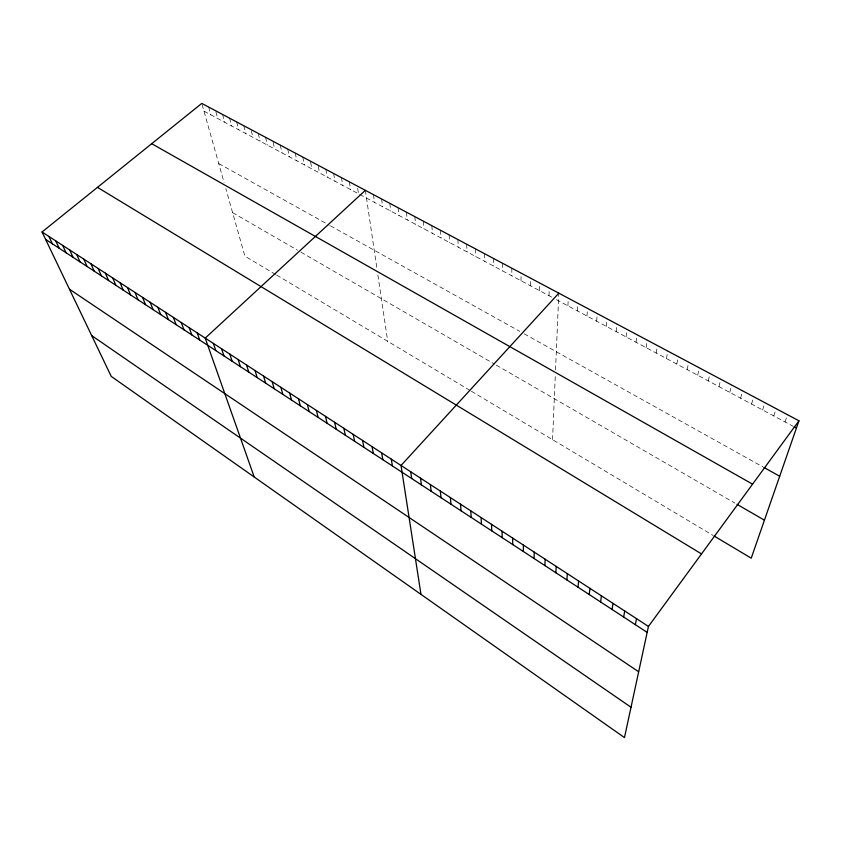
<?xml version="1.0" encoding="UTF-8"?>
<svg xmlns="http://www.w3.org/2000/svg" width="841" height="841" viewBox="0 0 841 841"><rect width="100%" height="100%" fill="white"/><g stroke="black" fill="none" stroke-linecap="round" stroke-linejoin="round"><path stroke-width="0.63" stroke-dasharray="4.21 3.15" d="M521.031 280.747L521.052 273.094M530.282 285.698L530.377 278.056M539.607 290.681L539.775 283.049M549.005 295.717L549.257 288.085M552.548 439.654L555.281 375.843M555.533 369.945L558.76 294.434M567.906 305.819L568.306 298.208M577.399 310.897L577.883 303.296M586.976 316.016L587.544 308.437M596.626 321.178L597.278 313.609M606.361 326.382L607.086 318.823M616.169 331.638L616.989 324.09M626.061 336.926L626.976 329.388M636.038 342.266L637.036 334.739M646.109 347.648L647.192 340.132M656.253 353.073L657.431 345.577M666.482 358.55L667.754 351.065M676.805 364.069L678.172 356.605M687.213 369.63L688.674 362.187M697.715 375.244L699.27 367.822M708.301 380.91L709.962 373.499M718.981 386.629L720.748 379.228M729.757 392.39L731.617 385.01M740.627 398.203L742.592 390.844M751.591 404.069L753.662 396.731M762.65 409.977L764.837 402.66M773.815 415.948L776.106 408.652M785.073 421.972L787.481 414.697M203.964 111.159L358.529 193.829L357.32 186.071M359.664 194.439L552.169 297.399M556.385 299.659L793.021 426.229M218.755 163.564L329.441 225.262M330.481 225.851L519.833 331.396M524.195 333.824L762.776 466.818M232.6 212.647L297.577 250.219M300.941 252.163L494.308 363.985M496.327 365.141L734.876 503.097M275.638 274.481L244.878 256.137L225.84 188.678M276.678 275.102L470.287 390.592M471.359 391.233L713.252 535.517M202.092 104.515L224.095 182.518M208.663 107.059L210.807 114.828M215.895 111.853L217.703 118.507M222.581 114.46L224.642 122.218M229.614 118.203L231.632 125.961M236.689 121.966L238.676 129.724M243.827 125.751L245.761 133.519M251.28 130.681L252.91 137.335M258.25 133.414L260.1 141.183M265.535 137.293L267.343 145.062M273.136 142.308L274.639 148.962M280.274 145.125L281.987 152.894M287.727 149.088L289.388 156.857M295.233 153.073L296.852 160.841M302.792 157.099L304.358 164.857M310.623 162.25L311.927 168.904M318.297 166.329L319.548 172.983M325.814 169.325L327.233 177.094M333.604 173.467L334.97 181.236M341.446 177.64L342.76 185.398M349.351 181.845L350.613 189.603M365.351 190.339L376.999 268.983M377.893 275.07L387.712 341.33M373.436 194.639L374.529 202.387M381.593 198.97L382.623 206.718M389.804 203.333L390.781 211.08M398.077 207.738L398.991 215.475M406.424 212.174L407.275 219.911M414.823 216.642L415.622 224.368M423.296 221.141L424.032 228.868M431.832 225.682L432.505 233.399M440.442 230.255L441.052 237.971M449.115 234.86L449.651 242.576M457.851 239.506L458.334 247.212M466.671 244.195L467.081 251.89M475.554 248.915L475.89 256.6M484.5 253.667L484.773 261.362M493.53 258.471L493.73 266.145M502.634 263.307L502.76 270.97M511.801 268.184L511.864 275.848"/><path stroke-width="1.26" d="M523.354 551.507L523.396 545.084M534.077 558.519L534.224 552.117M544.905 565.583L545.157 559.233M555.838 572.732L556.195 566.413M566.876 579.933L567.339 573.657M578.009 587.218L578.587 580.973M589.257 594.566L589.951 588.364M600.621 601.977L601.42 595.827M612.09 609.473L613.005 603.365M623.665 617.042L624.705 610.976M635.365 624.674L636.521 618.661M798.95 420.794L648.453 626.419L624.474 737.599L111.243 376.39L42.05 231.979L201.777 103.401L798.95 420.794L751.234 558.172L714.261 536.116M558.813 293.162L401.031 465.483L420.973 594.377M365.351 190.339L205.215 338.114L254.224 477.015M794.156 426.829L796.427 428.048M763.828 467.407L779.691 476.248M151.716 143.695L752.579 484.164M737.052 504.348L764.427 520.18M97.482 187.364L701.52 553.914M42.05 231.979L648.453 626.419M45.603 239.391L647.171 632.39M69.477 289.23L638.676 671.78M91.69 335.58L631.023 707.249M48.873 236.426L52.384 243.827M55.748 240.894L59.227 248.295M62.676 245.404L66.113 252.794M69.666 249.945L73.062 257.335M76.699 254.518L80.053 261.898M83.795 259.133L87.107 266.513M90.933 263.78L94.213 271.149M98.134 268.468L101.372 275.827M105.398 273.188L108.584 280.537M112.715 277.95L115.858 285.288M120.084 282.744L123.185 290.082M127.517 287.58L130.576 294.907M135.012 292.447L138.019 299.764M142.56 297.357L145.514 304.673M150.171 302.308L153.083 309.614M157.845 307.301L160.705 314.597M165.582 312.337L168.389 319.612M173.383 317.404L176.137 324.679M181.246 322.524L183.948 329.777M189.172 327.675L191.822 334.918M197.162 332.878L199.759 340.111M213.341 343.401L215.832 350.602M221.54 348.731L223.969 355.922M229.793 354.103L232.169 361.283M238.129 359.528L240.442 366.687M246.529 364.983L248.789 372.132M255.002 370.503L257.199 377.63M263.548 376.053L265.682 383.17M272.158 381.656L274.229 388.752M280.852 387.312L282.86 394.397M289.619 393.02L291.564 400.074M298.46 398.771L300.332 405.814M307.385 404.574L309.183 411.596M316.374 410.419L318.119 417.42M325.456 416.327L327.117 423.307M334.613 422.277L336.2 429.246M343.843 428.29L345.367 435.228M353.167 434.345L354.608 441.273M362.566 440.463L363.932 447.359M372.058 446.634L373.351 453.509M381.625 452.857L382.844 459.712M391.286 459.144L392.421 465.967M410.723 471.79L411.691 478.561M420.5 478.151L421.394 484.889M430.371 484.574L431.17 491.281M440.327 491.049L441.041 497.735M450.377 497.588L451.007 504.243M460.521 504.18L461.057 510.813M470.76 510.844L471.202 517.436M481.094 517.562L481.441 524.122M491.522 524.342L491.775 530.871M502.045 531.186L502.203 537.693M512.674 538.103L512.726 544.569"/></g></svg>
